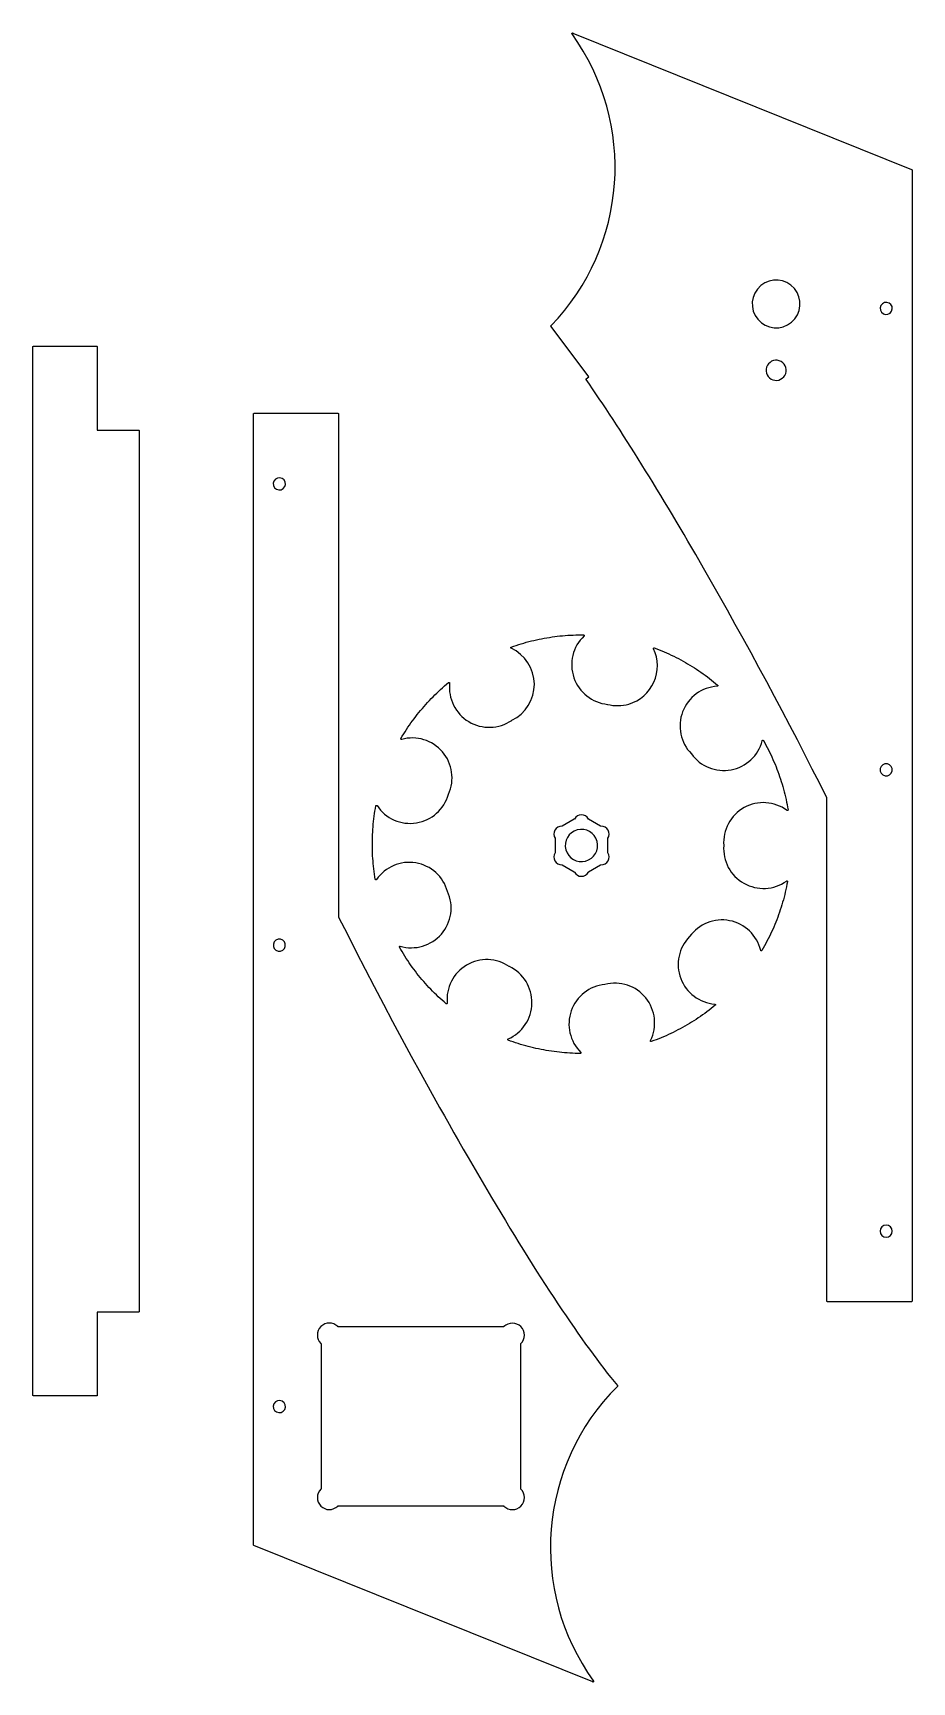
# Model space of a CAD drawing. Extents: x 1 to 210, y 1 to 394.
import ezdxf

# ---------------------------------------------------------------- set-up
doc = ezdxf.new("R2010")
doc.units = 0

msp = doc.modelspace()

# ---------------------------------------------------------------- linework, layer by layer
at = {"color": 1}
for p, q in [((129.367, 393.864), (129.371, 393.896)), ((129.37, 393.832), (129.367, 393.864)), ((129.379, 393.801), (129.37, 393.832)), ((129.371, 393.896), (129.382, 393.926)), ((129.395, 393.773), (129.379, 393.801)), ((129.382, 393.926), (129.399, 393.953)), ((129.399, 393.953), (129.421, 393.977)), ((129.421, 393.977), (129.448, 393.994)), ((129.448, 393.994), (129.478, 394.006)), ((129.478, 394.006), (129.51, 394.011)), ((129.51, 394.011), (129.542, 394.009)), ((129.542, 394.009), (129.573, 394)), ((129.573, 394), (210.365, 361.467)), ((210.365, 361.467), (210.391, 361.453)), ((210.391, 361.453), (210.414, 361.435)), ((210.414, 361.435), (210.433, 361.412)), ((210.433, 361.412), (210.447, 361.386)), ((210.447, 361.386), (210.456, 361.358)), ((210.456, 361.358), (210.459, 361.328)), ((210.459, 361.328), (210.459, 109.796)), ((124.364, 324.125), (124.366, 324.155)), ((124.368, 324.095), (124.364, 324.125)), ((124.366, 324.155), (124.374, 324.184)), ((124.379, 324.067), (124.368, 324.095)), ((124.374, 324.184), (124.387, 324.211)), ((124.394, 324.041), (124.379, 324.067)), ((124.387, 324.211), (124.406, 324.235)), ((133.429, 312.068), (124.394, 324.041)), ((0.85, 319.204), (0.854, 319.237)), ((0.85, 69.204), (0.85, 319.204)), ((0.854, 319.237), (0.865, 319.269)), ((0.865, 319.269), (0.883, 319.298)), ((0.883, 319.298), (0.906, 319.321)), ((0.906, 319.321), (0.935, 319.339)), ((0.935, 319.339), (0.967, 319.35)), ((0.967, 319.35), (1, 319.354)), ((1, 319.354), (16, 319.354)), ((16, 319.354), (16.033, 319.35)), ((16.033, 319.35), (16.065, 319.339)), ((16.065, 319.339), (16.094, 319.321)), ((16.094, 319.321), (16.117, 319.298)), ((16.117, 319.298), (16.135, 319.269)), ((16.135, 319.269), (16.146, 319.237)), ((16.146, 319.237), (16.15, 319.204)), ((16.15, 319.204), (16.15, 299.354)), ((132.718, 311.465), (132.723, 311.498)), ((132.72, 311.432), (132.718, 311.465)), ((132.729, 311.401), (132.72, 311.432)), ((132.723, 311.498), (132.735, 311.528)), ((132.745, 311.372), (132.729, 311.401)), ((132.735, 311.528), (132.754, 311.555)), ((133.519, 310.266), (132.745, 311.372)), ((132.754, 311.555), (132.778, 311.578)), ((132.778, 311.578), (133.429, 312.068)), ((134.301, 309.138), (133.519, 310.266)), ((135.091, 307.986), (134.301, 309.138)), ((135.89, 306.812), (135.091, 307.986)), ((136.696, 305.615), (135.89, 306.812)), ((53.44, 303.192), (53.444, 303.225)), ((53.44, 33.533), (53.44, 303.192)), ((53.444, 303.225), (53.455, 303.257)), ((53.455, 303.257), (53.473, 303.286)), ((53.473, 303.286), (53.496, 303.309)), ((53.496, 303.309), (53.525, 303.327)), ((53.525, 303.327), (53.557, 303.338)), ((53.557, 303.338), (53.59, 303.342)), ((53.59, 303.342), (73.59, 303.342)), ((73.59, 303.342), (73.623, 303.338)), ((73.623, 303.338), (73.655, 303.327)), ((73.655, 303.327), (73.684, 303.309)), ((73.684, 303.309), (73.707, 303.286)), ((73.707, 303.286), (73.725, 303.257)), ((73.725, 303.257), (73.736, 303.225)), ((73.736, 303.225), (73.74, 303.192)), ((73.74, 303.192), (73.74, 270.046)), ((137.512, 304.397), (136.696, 305.615)), ((138.335, 303.156), (137.512, 304.397)), ((139.165, 301.895), (138.335, 303.156)), ((16.15, 299.354), (26, 299.354)), ((26, 299.354), (26.033, 299.35)), ((26.033, 299.35), (26.065, 299.339)), ((26.065, 299.339), (26.094, 299.321)), ((26.094, 299.321), (26.117, 299.298)), ((26.117, 299.298), (26.135, 299.269)), ((26.135, 299.269), (26.146, 299.237)), ((26.146, 299.237), (26.15, 299.204)), ((26.15, 299.204), (26.15, 89.204)), ((140.002, 300.612), (139.165, 301.895)), ((140.848, 299.309), (140.002, 300.612)), ((141.7, 297.986), (140.848, 299.309)), ((142.559, 296.642), (141.7, 297.986)), ((143.424, 295.281), (142.559, 296.642)), ((144.295, 293.899), (143.424, 295.281)), ((145.174, 292.5), (144.295, 293.899)), ((146.057, 291.083), (145.174, 292.5)), ((146.946, 289.648), (146.057, 291.083)), ((147.841, 288.196), (146.946, 289.648)), ((148.741, 286.729), (147.841, 288.196)), ((149.645, 285.245), (148.741, 286.729)), ((150.555, 283.745), (149.645, 285.245)), ((151.467, 282.232), (150.555, 283.745)), ((152.385, 280.703), (151.467, 282.232)), ((153.306, 279.161), (152.385, 280.703)), ((154.231, 277.605), (153.306, 279.161)), ((155.159, 276.037), (154.231, 277.605)), ((156.09, 274.456), (155.159, 276.037)), ((157.023, 272.863), (156.09, 274.456)), ((157.958, 271.26), (157.023, 272.863)), ((73.74, 270.046), (73.74, 183.228)), ((158.896, 269.645), (157.958, 271.26)), ((160.776, 266.385), (158.896, 269.645)), ((162.661, 263.089), (160.776, 266.385)), ((164.548, 259.759), (162.661, 263.089)), ((166.436, 256.401), (164.548, 259.759)), ((168.322, 253.018), (166.436, 256.401)), ((170.204, 249.614), (168.322, 253.018)), ((114.878, 247.6), (115.471, 247.808)), ((115.471, 247.808), (116.067, 248.008)), ((116.067, 248.008), (116.665, 248.201)), ((116.665, 248.201), (117.266, 248.387)), ((117.266, 248.387), (117.869, 248.564)), ((117.869, 248.564), (118.474, 248.734)), ((118.474, 248.734), (119.082, 248.897)), ((119.082, 248.897), (119.691, 249.052)), ((119.691, 249.052), (120.302, 249.199)), ((120.302, 249.199), (120.915, 249.338)), ((120.915, 249.338), (121.53, 249.47)), ((121.53, 249.47), (122.147, 249.594)), ((122.147, 249.594), (122.765, 249.71)), ((122.765, 249.71), (123.384, 249.818)), ((123.384, 249.818), (124.005, 249.919)), ((124.005, 249.919), (124.626, 250.011)), ((124.626, 250.011), (125.249, 250.096)), ((125.249, 250.096), (125.873, 250.173)), ((125.873, 250.173), (126.498, 250.242)), ((126.498, 250.242), (127.124, 250.304)), ((127.124, 250.304), (127.75, 250.357)), ((127.75, 250.357), (128.377, 250.402)), ((128.377, 250.402), (129.005, 250.44)), ((129.005, 250.44), (129.633, 250.47)), ((129.633, 250.47), (130.261, 250.491)), ((130.261, 250.491), (130.89, 250.505)), ((130.89, 250.505), (131.519, 250.511)), ((131.519, 250.511), (132.147, 250.509)), ((132.147, 250.509), (132.179, 250.505)), ((132.179, 250.505), (132.21, 250.495)), ((132.21, 250.495), (132.237, 250.478)), ((132.237, 250.478), (132.261, 250.456)), ((132.27, 250.275), (132.25, 250.25)), ((132.261, 250.456), (132.279, 250.429)), ((132.285, 250.304), (132.27, 250.275)), ((132.279, 250.429), (132.291, 250.399)), ((132.294, 250.335), (132.285, 250.304)), ((132.291, 250.399), (132.296, 250.367)), ((132.296, 250.367), (132.294, 250.335)), ((172.08, 246.191), (170.204, 249.614)), ((114.778, 247.449), (114.78, 247.482)), ((114.784, 247.418), (114.778, 247.449)), ((114.78, 247.482), (114.788, 247.513)), ((114.796, 247.388), (114.784, 247.418)), ((114.788, 247.513), (114.803, 247.541)), ((114.814, 247.361), (114.796, 247.388)), ((114.803, 247.541), (114.823, 247.566)), ((114.838, 247.339), (114.814, 247.361)), ((114.823, 247.566), (114.848, 247.586)), ((114.866, 247.323), (114.838, 247.339)), ((114.848, 247.586), (114.878, 247.6)), ((148.808, 247.259), (148.811, 247.291)), ((148.812, 247.227), (148.808, 247.259)), ((148.811, 247.291), (148.821, 247.322)), ((148.823, 247.197), (148.812, 247.227)), ((148.821, 247.322), (148.837, 247.35)), ((148.837, 247.35), (148.859, 247.374)), ((148.859, 247.374), (148.885, 247.392)), ((148.885, 247.392), (148.915, 247.405)), ((148.915, 247.405), (148.947, 247.411)), ((148.947, 247.411), (148.979, 247.41)), ((148.979, 247.41), (149.01, 247.402)), ((149.01, 247.402), (149.598, 247.179)), ((149.598, 247.179), (150.184, 246.95)), ((150.184, 246.95), (150.766, 246.713)), ((150.766, 246.713), (151.345, 246.469)), ((151.345, 246.469), (151.922, 246.217)), ((151.922, 246.217), (152.495, 245.958)), ((152.495, 245.958), (153.064, 245.692)), ((153.064, 245.692), (153.631, 245.419)), ((153.631, 245.419), (154.193, 245.139)), ((154.193, 245.139), (154.753, 244.852)), ((154.753, 244.852), (155.308, 244.557)), ((155.308, 244.557), (155.86, 244.256)), ((155.86, 244.256), (156.408, 243.948)), ((156.408, 243.948), (156.952, 243.632)), ((173.949, 242.755), (172.08, 246.191)), ((156.952, 243.632), (157.492, 243.31)), ((157.492, 243.31), (158.028, 242.982)), ((158.028, 242.982), (158.56, 242.646)), ((158.56, 242.646), (159.087, 242.304)), ((159.087, 242.304), (159.611, 241.955)), ((159.611, 241.955), (160.129, 241.6)), ((160.129, 241.6), (160.643, 241.238)), ((160.643, 241.238), (161.153, 240.87)), ((161.153, 240.87), (161.658, 240.495)), ((161.658, 240.495), (162.158, 240.114)), ((162.158, 240.114), (162.653, 239.727)), ((175.808, 239.306), (173.949, 242.755)), ((96.246, 235.755), (96.692, 236.198)), ((96.692, 236.198), (97.143, 236.636)), ((97.143, 236.636), (97.6, 237.068)), ((97.6, 237.068), (98.062, 237.495)), ((98.062, 237.495), (98.529, 237.915)), ((98.529, 237.915), (99.002, 238.33)), ((99.002, 238.33), (99.48, 238.738)), ((99.48, 238.738), (99.963, 239.141)), ((99.963, 239.141), (99.99, 239.159)), ((99.99, 239.159), (100.02, 239.17)), ((100.02, 239.17), (100.052, 239.175)), ((100.052, 239.175), (100.084, 239.173)), ((100.084, 239.173), (100.115, 239.164)), ((100.115, 239.164), (100.143, 239.148)), ((100.143, 239.148), (100.168, 239.127)), ((100.168, 239.127), (100.187, 239.102)), ((100.187, 239.102), (100.2, 239.072)), ((100.2, 239.072), (100.207, 239.041)), ((100.207, 239.041), (100.207, 239.008)), ((162.653, 239.727), (163.144, 239.333)), ((163.144, 239.333), (163.629, 238.934)), ((163.629, 238.934), (164.11, 238.528)), ((164.053, 238.27), (164.021, 238.264)), ((164.083, 238.282), (164.053, 238.27)), ((164.11, 238.3), (164.083, 238.282)), ((164.11, 238.528), (164.132, 238.504)), ((164.132, 238.324), (164.11, 238.3)), ((164.132, 238.504), (164.148, 238.477)), ((164.148, 238.351), (164.132, 238.324)), ((164.148, 238.477), (164.158, 238.446)), ((164.159, 238.382), (164.148, 238.351)), ((164.158, 238.446), (164.162, 238.414)), ((164.162, 238.414), (164.159, 238.382)), ((177.656, 235.85), (175.808, 239.306)), ((92.497, 231.52), (92.889, 232.011)), ((92.889, 232.011), (93.288, 232.498)), ((93.288, 232.498), (93.693, 232.979)), ((93.693, 232.979), (94.104, 233.455)), ((94.104, 233.455), (94.521, 233.925)), ((94.521, 233.925), (94.943, 234.391)), ((94.943, 234.391), (95.372, 234.851)), ((95.372, 234.851), (95.806, 235.305)), ((95.806, 235.305), (96.246, 235.755)), ((137.87, 233.939), (137.892, 233.935)), ((179.491, 232.387), (177.656, 235.85)), ((181.313, 228.921), (179.491, 232.387)), ((89.926, 227.949), (90.274, 228.473)), ((90.274, 228.473), (90.628, 228.993)), ((90.628, 228.993), (90.989, 229.508)), ((90.989, 229.508), (91.357, 230.018)), ((91.357, 230.018), (91.73, 230.523)), ((91.73, 230.523), (92.11, 231.024)), ((92.11, 231.024), (92.497, 231.52)), ((114.996, 230.127), (115.016, 230.138)), ((183.119, 225.454), (181.313, 228.921)), ((88.582, 225.751), (88.589, 225.782)), ((88.582, 225.719), (88.582, 225.751)), ((88.59, 225.687), (88.582, 225.719)), ((88.589, 225.782), (88.602, 225.812)), ((88.603, 225.658), (88.59, 225.687)), ((88.602, 225.812), (88.923, 226.352)), ((88.623, 225.632), (88.603, 225.658)), ((88.648, 225.612), (88.623, 225.632)), ((88.676, 225.597), (88.648, 225.612)), ((88.707, 225.588), (88.676, 225.597)), ((88.739, 225.586), (88.707, 225.588)), ((88.771, 225.591), (88.739, 225.586)), ((88.923, 226.352), (89.251, 226.889)), ((89.251, 226.889), (89.585, 227.421)), ((89.585, 227.421), (89.926, 227.949)), ((174.754, 225.273), (174.765, 225.303)), ((174.765, 225.303), (174.783, 225.33)), ((174.783, 225.33), (174.806, 225.353)), ((174.806, 225.353), (174.833, 225.37)), ((174.833, 225.37), (174.863, 225.381)), ((174.863, 225.381), (174.895, 225.385)), ((174.895, 225.385), (174.928, 225.382)), ((174.928, 225.382), (174.958, 225.373)), ((174.958, 225.373), (174.986, 225.357)), ((174.986, 225.357), (175.01, 225.335)), ((175.01, 225.335), (175.029, 225.309)), ((175.029, 225.309), (175.337, 224.761)), ((175.337, 224.761), (175.638, 224.209)), ((175.638, 224.209), (175.932, 223.653)), ((184.909, 221.987), (183.119, 225.454)), ((157.842, 222.157), (157.857, 222.139)), ((175.932, 223.653), (176.219, 223.093)), ((176.219, 223.093), (176.498, 222.53)), ((176.498, 222.53), (176.771, 221.964)), ((176.771, 221.964), (177.036, 221.394)), ((177.036, 221.394), (177.295, 220.821)), ((177.295, 220.821), (177.546, 220.244)), ((177.546, 220.244), (177.79, 219.664)), ((186.681, 218.522), (184.909, 221.987)), ((177.79, 219.664), (178.026, 219.082)), ((178.026, 219.082), (178.255, 218.496)), ((178.255, 218.496), (178.477, 217.908)), ((178.477, 217.908), (178.691, 217.317)), ((178.691, 217.317), (178.898, 216.723)), ((178.898, 216.723), (179.097, 216.127)), ((188.437, 215.06), (186.681, 218.522)), ((99.926, 212.503), (99.933, 212.525)), ((179.097, 216.127), (179.289, 215.528)), ((179.289, 215.528), (179.473, 214.927)), ((179.473, 214.927), (179.649, 214.323)), ((179.649, 214.323), (179.818, 213.717)), ((179.818, 213.717), (179.98, 213.11)), ((179.98, 213.11), (180.133, 212.5)), ((180.133, 212.5), (180.279, 211.888)), ((190.159, 211.633), (188.437, 215.06)), ((82.304, 207.885), (82.399, 208.506)), ((82.399, 208.506), (82.503, 209.127)), ((82.503, 209.127), (82.614, 209.745)), ((82.614, 209.745), (82.623, 209.776)), ((82.623, 209.776), (82.639, 209.805)), ((82.639, 209.805), (82.66, 209.829)), ((82.66, 209.829), (82.686, 209.848)), ((82.686, 209.848), (82.716, 209.861)), ((82.716, 209.861), (82.747, 209.867)), ((82.747, 209.867), (82.779, 209.867)), ((82.779, 209.867), (82.811, 209.86)), ((82.811, 209.86), (82.84, 209.846)), ((82.84, 209.846), (82.865, 209.826)), ((82.865, 209.826), (82.886, 209.801)), ((180.279, 211.888), (180.418, 211.275)), ((180.418, 211.275), (180.548, 210.66)), ((180.548, 210.66), (180.671, 210.043)), ((180.684, 208.644), (180.656, 208.66)), ((180.671, 210.043), (180.786, 209.425)), ((180.715, 208.634), (180.684, 208.644)), ((180.747, 208.631), (180.715, 208.634)), ((180.779, 208.635), (180.747, 208.631)), ((180.809, 208.645), (180.779, 208.635)), ((180.786, 209.425), (180.893, 208.806)), ((180.837, 208.662), (180.809, 208.645)), ((180.86, 208.685), (180.837, 208.662)), ((180.878, 208.712), (180.86, 208.685)), ((180.89, 208.742), (180.878, 208.712)), ((180.895, 208.773), (180.89, 208.742)), ((180.893, 208.806), (180.895, 208.773)), ((190.159, 91.669), (190.159, 211.633)), ((81.895, 204.135), (81.944, 204.762)), ((81.944, 204.762), (82, 205.389)), ((82, 205.389), (82.064, 206.014)), ((82.064, 206.014), (82.136, 206.639)), ((82.136, 206.639), (82.216, 207.262)), ((82.216, 207.262), (82.304, 207.885)), ((127.015, 204.872), (126.986, 204.871)), ((127.043, 204.879), (127.015, 204.872)), ((127.069, 204.891), (127.043, 204.879)), ((129.926, 206.541), (127.069, 204.891)), ((129.949, 206.558), (129.926, 206.541)), ((129.969, 206.579), (129.949, 206.558)), ((129.985, 206.603), (129.969, 206.579)), ((133.301, 206.579), (133.285, 206.603)), ((133.321, 206.558), (133.301, 206.579)), ((133.344, 206.541), (133.321, 206.558)), ((136.201, 204.891), (133.344, 206.541)), ((136.227, 204.879), (136.201, 204.891)), ((136.255, 204.872), (136.227, 204.879)), ((136.284, 204.871), (136.255, 204.872)), ((81.771, 200.366), (81.772, 200.995)), ((81.772, 200.995), (81.781, 201.623)), ((81.781, 201.623), (81.798, 202.252)), ((81.798, 202.252), (81.822, 202.88)), ((81.822, 202.88), (81.855, 203.508)), ((81.855, 203.508), (81.895, 204.135)), ((125.336, 202.013), (125.349, 201.987)), ((125.349, 201.987), (125.357, 201.96)), ((125.357, 201.96), (125.36, 201.931)), ((125.36, 201.931), (125.36, 198.632)), ((137.91, 201.931), (137.913, 201.96)), ((137.91, 198.632), (137.91, 201.931)), ((137.913, 201.96), (137.921, 201.987)), ((137.921, 201.987), (137.934, 202.013)), ((81.778, 199.737), (81.771, 200.366)), ((81.793, 199.109), (81.778, 199.737)), ((81.816, 198.48), (81.793, 199.109)), ((81.847, 197.852), (81.816, 198.48)), ((81.886, 197.225), (81.847, 197.852)), ((81.932, 196.598), (81.886, 197.225)), ((81.987, 195.971), (81.932, 196.598)), ((125.349, 198.576), (125.336, 198.55)), ((125.357, 198.603), (125.349, 198.576)), ((125.36, 198.632), (125.357, 198.603)), ((137.913, 198.603), (137.91, 198.632)), ((137.921, 198.576), (137.913, 198.603)), ((137.934, 198.55), (137.921, 198.576)), ((165.57, 200.293), (165.57, 200.271)), ((82.049, 195.346), (81.987, 195.971)), ((82.119, 194.721), (82.049, 195.346)), ((82.198, 194.097), (82.119, 194.721)), ((82.284, 193.474), (82.198, 194.097)), ((82.377, 192.852), (82.284, 193.474)), ((82.479, 192.232), (82.377, 192.852)), ((126.986, 195.692), (127.015, 195.691)), ((127.015, 195.691), (127.043, 195.684)), ((127.043, 195.684), (127.069, 195.672)), ((127.069, 195.672), (129.926, 194.022)), ((129.926, 194.022), (129.949, 194.005)), ((129.949, 194.005), (129.969, 193.984)), ((129.969, 193.984), (129.985, 193.96)), ((133.285, 193.96), (133.301, 193.984)), ((133.301, 193.984), (133.321, 194.005)), ((133.321, 194.005), (133.344, 194.022)), ((133.344, 194.022), (136.201, 195.672)), ((136.201, 195.672), (136.227, 195.684)), ((136.227, 195.684), (136.255, 195.691)), ((136.255, 195.691), (136.284, 195.692)), ((82.488, 192.201), (82.479, 192.232)), ((82.503, 192.172), (82.488, 192.201)), ((82.524, 192.148), (82.503, 192.172)), ((82.55, 192.128), (82.524, 192.148)), ((82.579, 192.115), (82.55, 192.128)), ((82.611, 192.108), (82.579, 192.115)), ((82.643, 192.108), (82.611, 192.108)), ((82.674, 192.115), (82.643, 192.108)), ((82.704, 192.128), (82.674, 192.115)), ((82.729, 192.147), (82.704, 192.128)), ((82.75, 192.172), (82.729, 192.147)), ((99.708, 189.315), (99.7, 189.337)), ((180.248, 189.198), (180.101, 188.587)), ((180.388, 189.811), (180.248, 189.198)), ((180.52, 190.426), (180.388, 189.811)), ((180.645, 191.042), (180.52, 190.426)), ((180.527, 191.809), (180.555, 191.825)), ((180.555, 191.825), (180.586, 191.834)), ((180.586, 191.834), (180.618, 191.837)), ((180.618, 191.837), (180.65, 191.833)), ((180.762, 191.66), (180.645, 191.042)), ((180.65, 191.833), (180.68, 191.821)), ((180.68, 191.821), (180.708, 191.804)), ((180.708, 191.804), (180.731, 191.781)), ((180.731, 191.781), (180.748, 191.754)), ((180.748, 191.754), (180.759, 191.724)), ((180.759, 191.724), (180.764, 191.692)), ((180.764, 191.692), (180.762, 191.66)), ((179.054, 184.964), (178.853, 184.368)), ((179.248, 185.562), (179.054, 184.964)), ((179.433, 186.162), (179.248, 185.562)), ((179.612, 186.765), (179.433, 186.162)), ((179.782, 187.371), (179.612, 186.765)), ((179.945, 187.978), (179.782, 187.371)), ((180.101, 188.587), (179.945, 187.978)), ((73.74, 183.228), (75.809, 179.114)), ((177.737, 181.429), (177.492, 180.85)), ((177.975, 182.011), (177.737, 181.429)), ((178.206, 182.596), (177.975, 182.011)), ((178.429, 183.184), (178.206, 182.596)), ((178.645, 183.775), (178.429, 183.184)), ((178.853, 184.368), (178.645, 183.775)), ((75.809, 179.114), (77.919, 174.962)), ((157.434, 178.578), (157.419, 178.56)), ((175.868, 177.446), (175.573, 176.891)), ((176.157, 178.005), (175.868, 177.446)), ((176.438, 178.567), (176.157, 178.005)), ((176.712, 179.133), (176.438, 178.567)), ((176.979, 179.702), (176.712, 179.133)), ((177.239, 180.275), (176.979, 179.702)), ((177.492, 180.85), (177.239, 180.275)), ((77.919, 174.962), (80.055, 170.807)), ((88.201, 176.137), (88.202, 176.169)), ((88.207, 176.105), (88.201, 176.137)), ((88.202, 176.169), (88.209, 176.2)), ((88.22, 176.075), (88.207, 176.105)), ((88.209, 176.2), (88.223, 176.229)), ((88.532, 175.53), (88.22, 176.075)), ((88.223, 176.229), (88.243, 176.254)), ((88.243, 176.254), (88.268, 176.275)), ((88.268, 176.275), (88.297, 176.289)), ((88.297, 176.289), (88.328, 176.297)), ((88.328, 176.297), (88.361, 176.299)), ((88.361, 176.299), (88.392, 176.293)), ((88.852, 174.988), (88.532, 175.53)), ((89.178, 174.451), (88.852, 174.988)), ((89.511, 173.917), (89.178, 174.451)), ((89.851, 173.388), (89.511, 173.917)), ((90.197, 172.863), (89.851, 173.388)), ((174.381, 175.259), (174.37, 175.29)), ((174.398, 175.232), (174.381, 175.259)), ((174.421, 175.209), (174.398, 175.232)), ((174.448, 175.191), (174.421, 175.209)), ((174.478, 175.18), (174.448, 175.191)), ((174.51, 175.175), (174.478, 175.18)), ((174.542, 175.177), (174.51, 175.175)), ((174.573, 175.186), (174.542, 175.177)), ((174.602, 175.202), (174.573, 175.186)), ((174.626, 175.223), (174.602, 175.202)), ((174.645, 175.249), (174.626, 175.223)), ((174.961, 175.792), (174.645, 175.249)), ((175.271, 176.34), (174.961, 175.792)), ((175.573, 176.891), (175.271, 176.34)), ((80.055, 170.807), (82.214, 166.651)), ((90.55, 172.343), (90.197, 172.863)), ((90.909, 171.827), (90.55, 172.343)), ((91.275, 171.316), (90.909, 171.827)), ((91.647, 170.809), (91.275, 171.316)), ((92.026, 170.307), (91.647, 170.809)), ((92.411, 169.81), (92.026, 170.307)), ((92.802, 169.318), (92.411, 169.81)), ((93.2, 168.831), (92.802, 169.318)), ((114.446, 171.413), (114.426, 171.424)), ((82.214, 166.651), (84.396, 162.496)), ((93.603, 168.349), (93.2, 168.831)), ((94.013, 167.871), (93.603, 168.349)), ((94.428, 167.4), (94.013, 167.871)), ((94.849, 166.933), (94.428, 167.4)), ((95.277, 166.472), (94.849, 166.933)), ((95.71, 166.016), (95.277, 166.472)), ((96.149, 165.565), (95.71, 166.016)), ((96.593, 165.121), (96.149, 165.565)), ((137.244, 167.172), (137.222, 167.168)), ((84.396, 162.496), (86.597, 158.346)), ((97.043, 164.682), (96.593, 165.121)), ((97.498, 164.248), (97.043, 164.682)), ((97.959, 163.82), (97.498, 164.248)), ((98.425, 163.399), (97.959, 163.82)), ((98.897, 162.983), (98.425, 163.399)), ((99.374, 162.573), (98.897, 162.983)), ((99.4, 162.555), (99.374, 162.573)), ((99.43, 162.543), (99.4, 162.555)), ((99.462, 162.537), (99.43, 162.543)), ((99.494, 162.539), (99.462, 162.537)), ((99.525, 162.547), (99.494, 162.539)), ((99.554, 162.562), (99.525, 162.547)), ((99.579, 162.583), (99.554, 162.562)), ((99.598, 162.608), (99.579, 162.583)), ((99.612, 162.637), (99.598, 162.608)), ((99.62, 162.669), (99.612, 162.637)), ((99.62, 162.701), (99.62, 162.669)), ((162.545, 161.409), (162.048, 161.023)), ((163.036, 161.801), (162.545, 161.409)), ((163.523, 162.2), (163.036, 161.801)), ((163.439, 162.465), (163.471, 162.458)), ((163.471, 162.458), (163.5, 162.446)), ((163.5, 162.446), (163.527, 162.427)), ((163.545, 162.223), (163.523, 162.2)), ((163.527, 162.427), (163.548, 162.403)), ((163.562, 162.25), (163.545, 162.223)), ((163.548, 162.403), (163.564, 162.375)), ((163.573, 162.28), (163.562, 162.25)), ((163.564, 162.375), (163.574, 162.345)), ((163.577, 162.312), (163.573, 162.28)), ((163.574, 162.345), (163.577, 162.312)), ((86.597, 158.346), (88.817, 154.205)), ((156.833, 157.52), (156.288, 157.206)), ((157.374, 157.84), (156.833, 157.52)), ((157.911, 158.167), (157.374, 157.84)), ((158.443, 158.501), (157.911, 158.167)), ((158.972, 158.842), (158.443, 158.501)), ((159.496, 159.189), (158.972, 158.842)), ((160.015, 159.543), (159.496, 159.189)), ((160.531, 159.904), (160.015, 159.543)), ((161.041, 160.27), (160.531, 159.904)), ((161.547, 160.644), (161.041, 160.27)), ((162.048, 161.023), (161.547, 160.644)), ((88.817, 154.205), (91.051, 150.078)), ((114.059, 154.038), (114.066, 154.07)), ((114.06, 154.006), (114.059, 154.038)), ((114.068, 153.975), (114.06, 154.006)), ((114.066, 154.07), (114.078, 154.099)), ((114.082, 153.946), (114.068, 153.975)), ((114.078, 154.099), (114.097, 154.126)), ((114.102, 153.92), (114.082, 153.946)), ((114.097, 154.126), (114.121, 154.147)), ((114.128, 153.9), (114.102, 153.92)), ((114.121, 154.147), (114.149, 154.163)), ((114.156, 153.886), (114.128, 153.9)), ((114.746, 153.669), (114.156, 153.886)), ((115.339, 153.459), (114.746, 153.669)), ((115.935, 153.257), (115.339, 153.459)), ((148.089, 153.705), (148.093, 153.737)), ((148.092, 153.673), (148.089, 153.705)), ((148.101, 153.642), (148.092, 153.673)), ((148.093, 153.737), (148.105, 153.768)), ((148.117, 153.614), (148.101, 153.642)), ((148.138, 153.59), (148.117, 153.614)), ((148.164, 153.571), (148.138, 153.59)), ((148.194, 153.558), (148.164, 153.571)), ((148.225, 153.552), (148.194, 153.558)), ((148.258, 153.552), (148.225, 153.552)), ((148.289, 153.56), (148.258, 153.552)), ((148.88, 153.773), (148.289, 153.56)), ((149.469, 153.993), (148.88, 153.773)), ((150.055, 154.221), (149.469, 153.993)), ((150.638, 154.457), (150.055, 154.221)), ((151.218, 154.699), (150.638, 154.457)), ((151.795, 154.949), (151.218, 154.699)), ((152.369, 155.206), (151.795, 154.949)), ((152.939, 155.471), (152.369, 155.206)), ((153.506, 155.742), (152.939, 155.471)), ((154.07, 156.021), (153.506, 155.742)), ((154.63, 156.307), (154.07, 156.021)), ((155.186, 156.599), (154.63, 156.307)), ((155.739, 156.899), (155.186, 156.599)), ((156.288, 157.206), (155.739, 156.899)), ((91.051, 150.078), (93.297, 145.969)), ((116.533, 153.063), (115.935, 153.257)), ((117.133, 152.876), (116.533, 153.063)), ((117.736, 152.696), (117.133, 152.876)), ((118.34, 152.524), (117.736, 152.696)), ((118.947, 152.36), (118.34, 152.524)), ((119.556, 152.204), (118.947, 152.36)), ((120.167, 152.055), (119.556, 152.204)), ((120.78, 151.914), (120.167, 152.055)), ((121.394, 151.781), (120.78, 151.914)), ((122.01, 151.655), (121.394, 151.781)), ((122.628, 151.537), (122.01, 151.655)), ((123.247, 151.427), (122.628, 151.537)), ((123.867, 151.325), (123.247, 151.427)), ((124.489, 151.231), (123.867, 151.325)), ((125.112, 151.144), (124.489, 151.231)), ((125.735, 151.065), (125.112, 151.144)), ((126.36, 150.994), (125.735, 151.065)), ((126.986, 150.932), (126.36, 150.994)), ((127.612, 150.876), (126.986, 150.932)), ((128.239, 150.829), (127.612, 150.876)), ((128.867, 150.79), (128.239, 150.829)), ((129.495, 150.759), (128.867, 150.79)), ((130.123, 150.735), (129.495, 150.759)), ((130.751, 150.72), (130.123, 150.735)), ((131.38, 150.712), (130.751, 150.72)), ((131.412, 150.715), (131.38, 150.712)), ((131.443, 150.725), (131.412, 150.715)), ((131.471, 150.742), (131.443, 150.725)), ((131.494, 150.764), (131.471, 150.742)), ((131.486, 150.969), (131.507, 150.944)), ((131.513, 150.79), (131.494, 150.764)), ((131.507, 150.944), (131.521, 150.915)), ((131.525, 150.82), (131.513, 150.79)), ((131.521, 150.915), (131.529, 150.884)), ((131.531, 150.852), (131.525, 150.82)), ((131.529, 150.884), (131.531, 150.852)), ((93.297, 145.969), (95.553, 141.886)), ((95.553, 141.886), (97.814, 137.832)), ((97.814, 137.832), (98.946, 135.82)), ((98.946, 135.82), (100.077, 133.817)), ((100.077, 133.817), (101.208, 131.825)), ((101.208, 131.825), (102.338, 129.844)), ((102.338, 129.844), (103.467, 127.877)), ((103.467, 127.877), (104.594, 125.923)), ((104.594, 125.923), (105.719, 123.982)), ((105.719, 123.982), (106.84, 122.059)), ((106.84, 122.059), (107.959, 120.15)), ((107.959, 120.15), (109.074, 118.258)), ((109.074, 118.258), (110.185, 116.386)), ((110.185, 116.386), (111.29, 114.531)), ((111.29, 114.531), (112.391, 112.696)), ((112.391, 112.696), (113.485, 110.883)), ((113.485, 110.883), (114.574, 109.09)), ((114.574, 109.09), (115.656, 107.319)), ((115.656, 107.319), (116.73, 105.573)), ((210.459, 109.796), (210.459, 91.669)), ((116.73, 105.573), (117.797, 103.85)), ((117.797, 103.85), (118.856, 102.152)), ((118.856, 102.152), (119.907, 100.48)), ((119.907, 100.48), (120.949, 98.834)), ((120.949, 98.834), (121.98, 97.216)), ((121.98, 97.216), (123.003, 95.626)), ((123.003, 95.626), (124.016, 94.065)), ((124.016, 94.065), (125.018, 92.534)), ((125.018, 92.534), (126.009, 91.033)), ((126.009, 91.033), (126.99, 89.562)), ((190.163, 91.636), (190.159, 91.669)), ((190.174, 91.604), (190.163, 91.636)), ((190.192, 91.575), (190.174, 91.604)), ((190.215, 91.552), (190.192, 91.575)), ((190.244, 91.534), (190.215, 91.552)), ((190.276, 91.523), (190.244, 91.534)), ((190.309, 91.519), (190.276, 91.523)), ((210.309, 91.519), (190.309, 91.519)), ((210.342, 91.523), (210.309, 91.519)), ((210.374, 91.534), (210.342, 91.523)), ((210.403, 91.552), (210.374, 91.534)), ((210.426, 91.575), (210.403, 91.552)), ((210.444, 91.604), (210.426, 91.575)), ((210.455, 91.636), (210.444, 91.604)), ((210.459, 91.669), (210.455, 91.636)), ((26, 89.054), (16.15, 89.054)), ((16.15, 89.054), (16.15, 69.204)), ((26.033, 89.058), (26, 89.054)), ((26.065, 89.069), (26.033, 89.058)), ((26.094, 89.087), (26.065, 89.069)), ((26.117, 89.111), (26.094, 89.087)), ((26.135, 89.139), (26.117, 89.111)), ((26.146, 89.171), (26.135, 89.139)), ((26.15, 89.204), (26.146, 89.171)), ((126.99, 89.562), (127.958, 88.123)), ((127.958, 88.123), (128.916, 86.717)), ((128.916, 86.717), (129.86, 85.343)), ((73.549, 85.568), (73.527, 85.586)), ((73.575, 85.554), (73.549, 85.568)), ((73.603, 85.545), (73.575, 85.554)), ((73.633, 85.542), (73.603, 85.545)), ((113.047, 85.542), (73.633, 85.542)), ((113.076, 85.545), (113.047, 85.542)), ((113.104, 85.554), (113.076, 85.545)), ((113.13, 85.568), (113.104, 85.554)), ((113.153, 85.586), (113.13, 85.568)), ((129.86, 85.343), (130.794, 84.002)), ((130.794, 84.002), (131.714, 82.695)), ((131.714, 82.695), (132.622, 81.422)), ((69.496, 81.556), (69.515, 81.533)), ((69.515, 81.533), (69.529, 81.507)), ((69.529, 81.507), (69.537, 81.479)), ((69.537, 81.479), (69.54, 81.45)), ((69.54, 81.45), (69.54, 46.935)), ((117.14, 81.45), (117.143, 81.479)), ((117.14, 46.935), (117.14, 81.45)), ((117.143, 81.479), (117.151, 81.507)), ((117.151, 81.507), (117.165, 81.533)), ((117.165, 81.533), (117.184, 81.556)), ((132.622, 81.422), (133.517, 80.184)), ((133.517, 80.184), (134.4, 78.98)), ((134.4, 78.98), (135.269, 77.811)), ((135.269, 77.811), (136.124, 76.678)), ((136.124, 76.678), (136.968, 75.581)), ((136.968, 75.581), (137.798, 74.519)), ((137.798, 74.519), (138.614, 73.492)), ((138.614, 73.492), (139.418, 72.502)), ((139.418, 72.502), (140.209, 71.547)), ((140.219, 71.369), (140.199, 71.345)), ((140.209, 71.547), (140.226, 71.52)), ((140.233, 71.397), (140.219, 71.369)), ((140.226, 71.52), (140.238, 71.491)), ((140.241, 71.428), (140.233, 71.397)), ((140.238, 71.491), (140.243, 71.46)), ((140.243, 71.46), (140.241, 71.428)), ((0.854, 69.171), (0.85, 69.204)), ((0.865, 69.139), (0.854, 69.171)), ((0.883, 69.111), (0.865, 69.139)), ((0.906, 69.087), (0.883, 69.111)), ((0.935, 69.069), (0.906, 69.087)), ((0.967, 69.058), (0.935, 69.069)), ((1, 69.054), (0.967, 69.058)), ((16, 69.054), (1, 69.054)), ((16.033, 69.058), (16, 69.054)), ((16.065, 69.069), (16.033, 69.058)), ((16.094, 69.087), (16.065, 69.069)), ((16.117, 69.111), (16.094, 69.087)), ((16.135, 69.139), (16.117, 69.111)), ((16.146, 69.171), (16.135, 69.139)), ((16.15, 69.204), (16.146, 69.171)), ((69.515, 46.852), (69.496, 46.829)), ((69.529, 46.878), (69.515, 46.852)), ((69.537, 46.906), (69.529, 46.878)), ((69.54, 46.935), (69.537, 46.906)), ((117.143, 46.906), (117.14, 46.935)), ((117.151, 46.878), (117.143, 46.906)), ((117.165, 46.852), (117.151, 46.878)), ((117.184, 46.829), (117.165, 46.852)), ((73.527, 42.798), (73.549, 42.817)), ((73.549, 42.817), (73.575, 42.831)), ((73.575, 42.831), (73.603, 42.84)), ((73.603, 42.84), (73.633, 42.842)), ((73.633, 42.842), (113.047, 42.842)), ((113.047, 42.842), (113.076, 42.84)), ((113.076, 42.84), (113.104, 42.831)), ((113.104, 42.831), (113.13, 42.817)), ((113.13, 42.817), (113.153, 42.798)), ((53.443, 33.504), (53.44, 33.533)), ((53.452, 33.475), (53.443, 33.504)), ((53.466, 33.449), (53.452, 33.475)), ((53.485, 33.427), (53.466, 33.449)), ((53.508, 33.408), (53.485, 33.427)), ((53.534, 33.394), (53.508, 33.408)), ((134.326, 0.861), (53.534, 33.394)), ((134.357, 0.852), (134.326, 0.861)), ((134.389, 0.85), (134.357, 0.852)), ((134.421, 0.855), (134.389, 0.85)), ((134.451, 0.867), (134.421, 0.855)), ((134.478, 0.884), (134.451, 0.867)), ((134.5, 0.908), (134.478, 0.884)), ((134.517, 0.935), (134.5, 0.908)), ((134.504, 1.088), (134.52, 1.06)), ((134.528, 0.965), (134.517, 0.935)), ((134.52, 1.06), (134.529, 1.029)), ((134.532, 0.997), (134.528, 0.965)), ((134.529, 1.029), (134.532, 0.997))]:
    msp.add_line(p, q, dxfattribs=at)
for centre, radius, start, end in [((85.308, 361.988), 54.35, -43.99776, 35.79011), ((178.059, 329.419), 5.7, -49.79251, 130.20749), ((178.059, 329.419), 5.7, 130.20749, -49.79251), ((204.309, 328.346), 1.45, 39.51446, -140.48554), ((204.309, 328.346), 1.45, -140.48554, 39.51446), ((178.059, 313.581), 2.4, -18.38023, 161.61977), ((178.059, 313.581), 2.4, 161.61977, -18.38023), ((59.59, 286.516), 1.45, 129.51438, -50.48562), ((59.59, 286.516), 1.45, -50.48562, 129.51438), ((138.798, 243.383), 9.489, 133.63796, -95.61423), ((110.915, 238.695), 9.489, -64.39245, 65.39677), ((140.251, 243.126), 9.489, -73.62399, 25.40267), ((109.637, 237.957), 9.488, 173.63779, -55.61127), ((164.623, 228.795), 9.489, 93.63355, -135.61047), ((140.251, 243.126), 9.489, -104.39444, -73.62399), ((91.291, 216.443), 9.489, -24.38745, 105.39933), ((165.571, 227.664), 9.489, -144.39242, -14.59566), ((204.309, 218.346), 1.45, 79.02826, -100.97174), ((204.309, 218.346), 1.45, -100.97174, 79.02826), ((90.787, 215.057), 9.489, -146.36531, -15.61171), ((175.03, 201.019), 9.489, 53.63759, -175.61352), ((126.885, 203.024), 1.85, 86.87498, -146.87458), ((131.635, 205.766), 1.85, 26.89763, 153.10216), ((136.385, 203.024), 1.85, -33.12542, 93.12478), ((131.635, 200.282), 3.85, 104.8819, -75.1181), ((131.635, 200.282), 3.85, -75.1181, 104.8819), ((126.885, 197.539), 1.85, 146.87458, -86.87501), ((136.385, 197.539), 1.85, -93.12476, 33.12542), ((175.03, 199.544), 9.489, 175.60739, -54.59967), ((90.561, 186.784), 9.489, 15.60593, 145.40192), ((131.635, 194.797), 1.85, -153.10174, -26.89805), ((91.066, 185.397), 9.489, -106.36486, 24.38771), ((165.149, 173.053), 9.489, 13.63327, 144.39316), ((59.59, 176.516), 1.45, 79.02867, -100.97133), ((59.59, 176.516), 1.45, -100.97133, 79.02867), ((164.2, 171.923), 9.489, 135.61094, -94.59879), ((109.067, 163.594), 9.489, 55.61033, -174.60133), ((110.345, 162.856), 9.489, -66.36635, 64.3915), ((138.149, 157.725), 9.488, 95.6079, -134.60159), ((139.602, 157.981), 9.489, -26.35903, 104.38936), ((204.309, 108.346), 1.45, 90, -90), ((204.309, 108.346), 1.45, -90, 90), ((71.511, 83.571), 2.85, 45, -135), ((115.169, 83.571), 2.85, 45.00266, 135.01226), ((115.169, 83.571), 2.85, -45.00694, 45.00266), ((178.59, 32.873), 54.35, 134.94008, -144.20901), ((59.59, 66.516), 1.45, 129.51438, -50.48562), ((59.59, 66.516), 1.45, -50.48562, 129.51438), ((71.511, 44.814), 2.85, 134.99832, -135.00065), ((115.169, 44.813), 2.85, -45.00201, 45.00759), ((71.511, 44.814), 2.85, -135.00065, -44.99962), ((115.169, 44.813), 2.85, -135.0116, -45.00201)]:
    msp.add_arc(centre, radius, start, end, dxfattribs=at)

doc.saveas('drawing.dxf')
